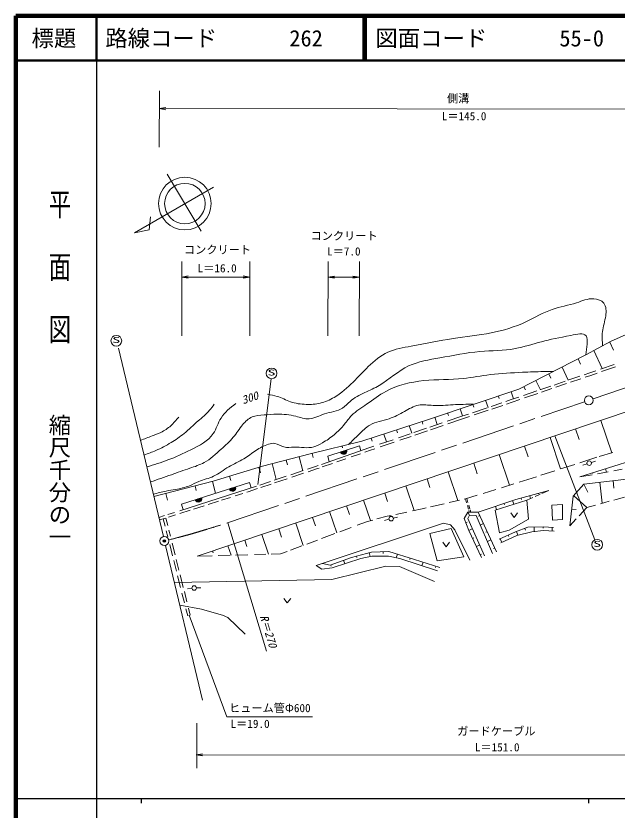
# Model space of a CAD drawing. Units: millimetres, scale not verified. Extents: x 40000 to 680000, y 20000 to 380000.
# Drawn here: x 40000 to 174428, y 202409 to 380000 of the extents above; entities that cross this region are included whole.
import ezdxf
from ezdxf.enums import TextEntityAlignment as Align

# ---------------------------------------------------------------- set-up
doc = ezdxf.new("R2010")
doc.units = ezdxf.units.MM
doc.header["$LTSCALE"] = 1000
doc.header["$PDMODE"] = 32
doc.header["$PDSIZE"] = 500
doc.linetypes.add('CHAIN', pattern=[18.5, 12, -1.5, 3.5, -1.5])
for name, color, linetype, lineweight in [('M-BGD', 7, 'Continuous', 13), ('M-BMK', 2, 'CHAIN', 13), ('M-BMK-SRVR', 3, 'Continuous', 13), ('M-STR-STR3', 7, 'Continuous', 13), ('M-STR-STRC', 7, 'Continuous', 13), ('M-TTL', 2, 'Continuous', 140), ('M-TTL-BAND', 7, 'Continuous', 25), ('M-TTL-LINE', 7, 'Continuous', 50), ('M-TTL-TXT', 7, 'Continuous', 13)]:
    doc.layers.add(name, color=color, linetype=linetype, lineweight=lineweight)
doc.layers.add('レイヤ7', color=6, linetype='Continuous')
doc.styles.add('@ＭＳ ゴシック', font='')
doc.styles.add('ＭＳ ゴシック', font='')
doc.styles.get('@ＭＳ ゴシック').set_extended_font_data('@MS Gothic')
doc.styles.get('ＭＳ ゴシック').set_extended_font_data('MS Gothic')

# ---------------------------------------------------------------- blocks, each defined once
blk = doc.blocks.new('open_arrow')
at = {"color": 0, "linetype": 'Continuous', "lineweight": -2}
blk.add_lwpolyline([(7.5, 1.25), (0, 0), (7.5, -1.25)], dxfattribs=at)

msp = doc.modelspace()

# ---------------------------------------------------------------- linework, layer by layer
at = {"layer": 'M-BGD'}
for p, q in [((172973, 307188), (190961, 315374)), ((167468, 304224), (172973, 307188)), ((172764, 307075), (173586, 305269)), ((152456, 296524), (167468, 304224)), ((169234, 305175), (171076, 301128)), ((165688, 303311), (166237, 302105)), ((170728, 301008), (173756, 302049)), ((162125, 301483), (163471, 298525)), ((167039, 299743), (168330, 300184)), ((168330, 300184), (169658, 300640)), ((170970, 300457), (174032, 301509)), ((157272, 296410), (156222, 298456)), ((159185, 299976), (159619, 299023)), ((163661, 298590), (166079, 299415)), ((164038, 298085), (166289, 298853)), ((167300, 299198), (168524, 299616)), ((168524, 299616), (169953, 300107)), ((153553, 297087), (153921, 296370)), ((157336, 296431), (159586, 297199)), ((157515, 295858), (159822, 296646)), ((160360, 297463), (162829, 298306)), ((160713, 296950), (163113, 297769)), ((132459, 289858), (152456, 296524)), ((147885, 295000), (148077, 294423)), ((150731, 295949), (151261, 294358)), ((153507, 295124), (156472, 296136)), ((153752, 294574), (156673, 295571)), ((80503, 259182), (182185, 293367)), ((142192, 293103), (142387, 292519)), ((145038, 294051), (145574, 292445)), ((146238, 292668), (148665, 293483)), ((149584, 293792), (150760, 294187)), ((149726, 293207), (150953, 293619)), ((150760, 294187), (152438, 294759)), ((150953, 293619), (152691, 294212)), ((139346, 292154), (139886, 290535)), ((142096, 291277), (145354, 292371)), ((142433, 290758), (145590, 291818)), ((146389, 292086), (148855, 292914)), ((117375, 284893), (132459, 289858)), ((134207, 288600), (133654, 290257)), ((136450, 289365), (139689, 290469)), ((136500, 291205), (136697, 290614)), ((136586, 288777), (139882, 289901)), ((139689, 290469), (141179, 290969)), ((139882, 289901), (141438, 290423)), ((173233, 282322), (170806, 289542)), ((127955, 288376), (128520, 286661)), ((129011, 286828), (131802, 287780)), ((130805, 289314), (131004, 288708)), ((132543, 288033), (135317, 288978)), ((132714, 287457), (135540, 288421)), ((122840, 284724), (122256, 286500)), ((125106, 287438), (125314, 286804)), ((125563, 285653), (128157, 286537)), ((125826, 285109), (128389, 285982)), ((129217, 286264), (132000, 287213)), ((165119, 287630), (165915, 285260)), ((105774, 282040), (117375, 284893)), ((119406, 285562), (119624, 284900)), ((121300, 284199), (124328, 285231)), ((121424, 283608), (124575, 284682)), ((159431, 285718), (161793, 278692)), ((108301, 279701), (119112, 283453)), ((109756, 281588), (116808, 283877)), ((113061, 283420), (112966, 283808)), ((116808, 283877), (117158, 282775)), ((117988, 282428), (119307, 282886)), ((119112, 283453), (120068, 283779)), ((119307, 282886), (120281, 283218)), ((153744, 283806), (154541, 281436)), ((170392, 281453), (173506, 282405)), ((95128, 279321), (105774, 282040)), ((100456, 280682), (100737, 279581)), ((104160, 278302), (103363, 281424)), ((106271, 282162), (106498, 281270)), ((110062, 280312), (109756, 281588)), ((111766, 280268), (113803, 280975)), ((114932, 281367), (117037, 282098)), ((148057, 281894), (150353, 275066)), ((166097, 280074), (169890, 281292)), ((84093, 275926), (95128, 279321)), ((94309, 279070), (94701, 277811)), ((98217, 276320), (97308, 279878)), ((105170, 278639), (107018, 279255)), ((107018, 279255), (107570, 279447)), ((107211, 278687), (107829, 278902)), ((108518, 279141), (110777, 279925)), ((142370, 279982), (143166, 277612)), ((161793, 278692), (164979, 279715)), ((166120, 276902), (177524, 280541)), ((167711, 279848), (166761, 279539)), ((168672, 280137), (169632, 280416)), ((88040, 276095), (87746, 277050)), ((97764, 276169), (100441, 277062)), ((101485, 277410), (104245, 278330)), ((101665, 276838), (104334, 277728)), ((105332, 278060), (107211, 278687)), ((136683, 278070), (138851, 271619)), ((157360, 277269), (160470, 278267)), ((166120, 276902), (168847, 277396)), ((166965, 275309), (188536, 277829)), ((168949, 277805), (168993, 277670)), ((170050, 277614), (172439, 278047)), ((172044, 277976), (171807, 278717)), ((173671, 278271), (175583, 278617)), ((70871, 272499), (84093, 275926)), ((77028, 270828), (92223, 275682)), ((84612, 273251), (83931, 275877)), ((92223, 275682), (92607, 274449)), ((94514, 275085), (96902, 275881)), ((94740, 274528), (97081, 275309)), ((97844, 275563), (100676, 276508)), ((131943, 276476), (132581, 274580)), ((148543, 274502), (151369, 275383)), ((152548, 275750), (155423, 276647)), ((155423, 276647), (156388, 276956)), ((164565, 272624), (166965, 275309)), ((166965, 275309), (167879, 273527)), ((171095, 271023), (170545, 275727)), ((173525, 276075), (173719, 274417)), ((76642, 269345), (91735, 274158)), ((80082, 274887), (80340, 273889)), ((91672, 273508), (91921, 273588)), ((91735, 274158), (93788, 274843)), ((91921, 273588), (94041, 274295)), ((127204, 274883), (129048, 269399)), ((144499, 273241), (147308, 274117)), ((151779, 271876), (159163, 273882)), ((159163, 273882), (157616, 273204)), ((73908, 271737), (73532, 273189)), ((86002, 271700), (87951, 272322)), ((89027, 272665), (90742, 273212)), ((122465, 273289), (123102, 271394)), ((140264, 271944), (140538, 272006)), ((140533, 272005), (140785, 271129)), ((140538, 272006), (143116, 272810)), ((140820, 272094), (141088, 271157)), ((143351, 269051), (151779, 271876)), ((147154, 269495), (154240, 271724)), ((152949, 272194), (153058, 271871)), ((155587, 272315), (154240, 271724)), ((154240, 271724), (154608, 267474)), ((155057, 272083), (154884, 272719)), ((157227, 273033), (156097, 272538)), ((156814, 273244), (156846, 273125)), ((163832, 265944), (164565, 272624)), ((167686, 270079), (164687, 272760)), ((173672, 271736), (174223, 271888)), ((174223, 271888), (176054, 272384)), ((77376, 269579), (77028, 270828)), ((79739, 269703), (82109, 270459)), ((82976, 270735), (85273, 271468)), ((113934, 270421), (114571, 268526)), ((117725, 271696), (119259, 267135)), ((130809, 269772), (131763, 269991)), ((132716, 270210), (135795, 270917)), ((136867, 271163), (139198, 271699)), ((140969, 270485), (141202, 269674)), ((141251, 270591), (141484, 269777)), ((147490, 269601), (147238, 270354)), ((149134, 270990), (149241, 270672)), ((151307, 270802), (151031, 271625)), ((159799, 270628), (162252, 270755)), ((159956, 267207), (159799, 270628)), ((162252, 270755), (162248, 267366)), ((165933, 268199), (167686, 270079)), ((167686, 270079), (169610, 270612)), ((170749, 270927), (172657, 271455)), ((71976, 267857), (73203, 268249)), ((73988, 268499), (75429, 268958)), ((74086, 267900), (75681, 268409)), ((76666, 268723), (78962, 269455)), ((110142, 269147), (111738, 264400)), ((122993, 268117), (123930, 268316)), ((124949, 268531), (127449, 269061)), ((128683, 269322), (130809, 269772)), ((140218, 267638), (141039, 269054)), ((141016, 267624), (141427, 268353)), ((141039, 269054), (143351, 269051)), ((141039, 269054), (141427, 268353)), ((141290, 269367), (141361, 269120)), ((141427, 268353), (142931, 268260)), ((141559, 269518), (141692, 269053)), ((142931, 268260), (146569, 259823)), ((143351, 269051), (147443, 260174)), ((143705, 268283), (143431, 268160)), ((148118, 264423), (147154, 269495)), ((150673, 268870), (151422, 267870)), ((151422, 267870), (152173, 268869)), ((165242, 269622), (164248, 269731)), ((72159, 267286), (73402, 267682)), ((72955, 267540), (73375, 265869)), ((73527, 267722), (73953, 266028)), ((102560, 266597), (104240, 261599)), ((106351, 267872), (106988, 265976)), ((107141, 257117), (135617, 266576)), ((116279, 266096), (118585, 266958)), ((118585, 266958), (119777, 267271)), ((120670, 267506), (122993, 268117)), ((123418, 267433), (122448, 267174)), ((124379, 267692), (125349, 267941)), ((135617, 266576), (137176, 266231)), ((141259, 264952), (140218, 267638)), ((140605, 266638), (140879, 266761)), ((144768, 259255), (141016, 267624)), ((143840, 266152), (144542, 266467)), ((154608, 267474), (150281, 265018)), ((162248, 267366), (159956, 267207)), ((163832, 265944), (165304, 267524)), ((73627, 264864), (73964, 263526)), ((74208, 265017), (74543, 263686)), ((98768, 265323), (99405, 263427)), ((112398, 264646), (114950, 265600)), ((132548, 264280), (137307, 265359)), ((137176, 266231), (138126, 265067)), ((137307, 265359), (140129, 259012)), ((138126, 265067), (141502, 258297)), ((141259, 264952), (142054, 265309)), ((144086, 258910), (141259, 264952)), ((145379, 264650), (145106, 264528)), ((151691, 264665), (148074, 262958)), ((150281, 265018), (148118, 264423)), ((154500, 265663), (151691, 264665)), ((151895, 264738), (152219, 263881)), ((153780, 265407), (153914, 265013)), ((157954, 265756), (154500, 265663)), ((155338, 264597), (157985, 264917)), ((155903, 264665), (155875, 265700)), ((157874, 265762), (157883, 265438)), ((160181, 265593), (157954, 265756)), ((157985, 264917), (160341, 264786)), ((159878, 265615), (159900, 264810)), ((94977, 264048), (96462, 259631)), ((108351, 263134), (111324, 264245)), ((134181, 258146), (132548, 264280)), ((142106, 263141), (142380, 263263)), ((148268, 263050), (148639, 262265)), ((148396, 262151), (151981, 263826)), ((150217, 263608), (150077, 263904)), ((151981, 263826), (155338, 264597)), ((74407, 261766), (75032, 259278)), ((74932, 262136), (75602, 259474)), ((87394, 261499), (88101, 259396)), ((91185, 262773), (91663, 261351)), ((101368, 260526), (103920, 261479)), ((105017, 261889), (107414, 262785)), ((135486, 262295), (136235, 261294)), ((136235, 261294), (136986, 262293)), ((142954, 261329), (143691, 261659)), ((146217, 262834), (145424, 262479)), ((83981, 260351), (84121, 259935)), ((85231, 259315), (87927, 259391)), ((89098, 259424), (91879, 259502)), ((93371, 259544), (95908, 259615)), ((97057, 259648), (99176, 259707)), ((99176, 259707), (100627, 260249)), ((115043, 258923), (119518, 260111)), ((119248, 259142), (119026, 259981)), ((119518, 260111), (123396, 260273)), ((122119, 259820), (122102, 260219)), ((123396, 260273), (129127, 258411)), ((125061, 258829), (125327, 259646)), ((143802, 259517), (144076, 259640)), ((147054, 261018), (146780, 260895)), ((75288, 258260), (75896, 255845)), ((75858, 258455), (76462, 256055)), ((80503, 259182), (83923, 259278)), ((108523, 257576), (110302, 257172)), ((110302, 257172), (115043, 258923)), ((110708, 256558), (117107, 258666)), ((113540, 257491), (113255, 258262)), ((116126, 259211), (116203, 258921)), ((117107, 258666), (119592, 259218)), ((119592, 259218), (123345, 259188)), ((123345, 259188), (125882, 258657)), ((125882, 258657), (134284, 255899)), ((128180, 258719), (128087, 258434)), ((129127, 258411), (134759, 256682)), ((131043, 257823), (130791, 257046)), ((140129, 259012), (134181, 258146)), ((107141, 257117), (108435, 256322)), ((108435, 256322), (110708, 256558)), ((110446, 257225), (110487, 256920)), ((110632, 253985), (122718, 256993)), ((122718, 256993), (125738, 256849)), ((125738, 256849), (133603, 253539)), ((133911, 256943), (133819, 256657)), ((75435, 253338), (110632, 253985)), ((76156, 254811), (76820, 252171)), ((76725, 255007), (77426, 252222)), ((77133, 250927), (77687, 248723)), ((77664, 251276), (78245, 248963)), ((79363, 252009), (78372, 251890)), ((80363, 252088), (81363, 252127)), ((99939, 249763), (100688, 248762)), ((100688, 248762), (101439, 249761)), ((76645, 248258), (81511, 247322)), ((78018, 247407), (78410, 245849)), ((78591, 247588), (78992, 245995)), ((81511, 247322), (84366, 246540)), ((84366, 246540), (86160, 246019)), ((86160, 246019), (87364, 245498)), ((87364, 245498), (91302, 241717))]:
    msp.add_line(p, q, dxfattribs=at)
for centre in [(168193, 279995), (123902, 267565), (79863, 252069)]:
    msp.add_circle(centre, 500, dxfattribs=at)
for centre, radius, start, end in [((113282, 282733), 750, 197.98367, 17.98367), ((113282, 282733), 700, 197.98367, 17.98367), ((113282, 282733), 650, 197.98367, 17.98367), ((113282, 282733), 600, 197.98367, 17.98367), ((113282, 282733), 550, 197.98367, 17.98367), ((113282, 282733), 500, 197.98367, 17.98367), ((113282, 282733), 450, 197.98367, 17.98367), ((113282, 282733), 400, 197.98367, 17.98367), ((113282, 282733), 350, 197.98367, 17.98367), ((113282, 282733), 300, 197.98367, 17.98367), ((113282, 282733), 250, 197.98367, 17.98367), ((113282, 282733), 200, 197.98367, 17.98367), ((113282, 282733), 150, 197.98367, 17.98367), ((113282, 282733), 100, 197.98367, 17.98367), ((113282, 282733), 50, 197.98367, 17.98367), ((88424, 274469), 750, 197.7169, 17.7169), ((88424, 274469), 700, 197.7169, 17.7169), ((88424, 274469), 650, 197.7169, 17.7169), ((88424, 274469), 600, 197.7169, 17.7169), ((88424, 274469), 550, 197.7169, 17.7169), ((88424, 274469), 500, 197.7169, 17.7169), ((88424, 274469), 450, 197.7169, 17.7169), ((88424, 274469), 400, 197.7169, 17.7169), ((88424, 274469), 350, 197.7169, 17.7169), ((88424, 274469), 300, 197.7169, 17.7169), ((88424, 274469), 250, 197.7169, 17.7169), ((88424, 274469), 200, 197.7169, 17.7169), ((88424, 274469), 150, 197.7169, 17.7169), ((88424, 274469), 100, 197.7169, 17.7169), ((88424, 274469), 50, 197.7169, 17.7169), ((80827, 272042), 750, 197.7169, 17.7169), ((80827, 272042), 700, 197.7169, 17.7169), ((80827, 272042), 650, 197.7169, 17.7169), ((80827, 272042), 600, 197.7169, 17.7169), ((80827, 272042), 550, 197.7169, 17.7169), ((80827, 272042), 500, 197.7169, 17.7169), ((80827, 272042), 450, 197.7169, 17.7169), ((80827, 272042), 400, 197.7169, 17.7169), ((80827, 272042), 350, 197.7169, 17.7169), ((80827, 272042), 300, 197.7169, 17.7169), ((80827, 272042), 250, 197.7169, 17.7169), ((80827, 272042), 200, 197.7169, 17.7169), ((80827, 272042), 150, 197.7169, 17.7169), ((80827, 272042), 100, 197.7169, 17.7169), ((80827, 272042), 50, 197.7169, 17.7169)]:
    msp.add_arc(centre, radius, start, end, dxfattribs=at)
for points, knots in [([(96292, 295381), (97002, 295261), (97711, 295142), (98391, 294929), (99415, 294609), (100372, 294080), (101389, 293726), (102515, 293335), (103713, 293158), (104913, 293123), (105975, 293092), (107038, 293171), (108062, 293420), (109140, 293681), (110176, 294130), (111138, 294691), (112726, 295616), (114116, 296846), (115416, 298136), (116557, 299270), (117629, 300450), (118793, 301582), (120100, 302851), (121522, 304057), (123146, 304801), (124771, 305546), (126597, 305828), (128396, 306146), (131560, 306705), (134641, 307379), (137770, 307861), (140584, 308294), (143438, 308572), (146245, 309127), (148925, 309656), (151564, 310437), (154045, 311593), (156009, 312508), (157875, 313657), (159897, 314361), (161670, 314979), (163563, 315255), (165372, 315855), (166625, 316271), (167837, 316841), (169197, 316751), (170046, 316695), (170952, 316382), (171446, 315774), (172027, 315059), (172038, 313938), (171893, 312924), (171711, 311659), (171285, 310563), (171139, 309401), (171011, 308377), (171100, 307303), (171189, 306228)], [0, 0, 0, 0, 1, 1, 1, 2, 2, 2, 3, 3, 3, 4, 4, 4, 5, 5, 5, 6, 6, 6, 7, 7, 7, 8, 8, 8, 9, 9, 9, 10, 10, 10, 11, 11, 11, 12, 12, 12, 13, 13, 13, 14, 14, 14, 15, 15, 15, 16, 16, 16, 17, 17, 17, 18, 18, 18, 19, 19, 19, 19]), ([(70084, 275800), (71647, 276328), (73210, 276856), (74763, 277399), (76144, 277882), (77518, 278376), (78912, 278854), (79998, 279226), (81096, 279588), (82088, 280131), (83494, 280900), (84687, 282031), (85906, 283122), (86858, 283975), (87826, 284802), (88619, 285769), (89351, 286662), (89933, 287674), (90695, 288590), (91292, 289307), (92000, 289964), (92829, 290316), (93641, 290660), (94570, 290710), (95479, 290774), (96473, 290844), (97444, 290931), (98417, 290943), (99796, 290961), (101181, 290828), (102564, 290478), (103574, 290223), (104584, 289852), (105558, 289899), (106717, 289955), (107826, 290602), (109016, 290990), (110408, 291444), (111909, 291543), (113049, 292311), (113652, 292717), (114154, 293310), (114721, 293807), (115688, 294653), (116846, 295220), (118007, 295762), (119101, 296273), (120198, 296762), (121234, 297371), (123500, 298704), (125473, 300611), (127812, 301728), (129956, 302752), (132407, 303111), (134813, 303535), (137826, 304066), (140768, 304698), (143757, 304952), (146376, 305174), (149032, 305107), (151664, 305592), (153667, 305961), (155655, 306649), (157498, 307141), (159562, 307693), (161444, 307998), (164109, 308560), (165439, 308840), (166963, 309185), (167479, 308427), (167761, 308012), (167741, 307267), (167697, 306594), (167641, 305728), (167544, 304981), (167448, 304233)], [0, 0, 0, 0, 1, 1, 1, 2, 2, 2, 3, 3, 3, 4, 4, 4, 5, 5, 5, 6, 6, 6, 7, 7, 7, 8, 8, 8, 9, 9, 9, 10, 10, 10, 11, 11, 11, 12, 12, 12, 13, 13, 13, 14, 14, 14, 15, 15, 15, 16, 16, 16, 17, 17, 17, 18, 18, 18, 19, 19, 19, 20, 20, 20, 21, 21, 21, 22, 22, 22, 23, 23, 23, 24, 24, 24, 25, 25, 25, 25]), ([(70745, 273028), (71689, 273300), (72633, 273573), (73593, 273761), (74299, 273899), (75014, 273991), (75726, 274114), (76775, 274296), (77818, 274547), (78799, 274949), (79503, 275237), (80175, 275602), (80882, 275886), (81967, 276321), (83134, 276564), (84184, 277051), (85388, 277609), (86438, 278489), (87589, 279180), (88686, 279839), (89875, 280326), (90967, 280979), (91906, 281540), (92773, 282224), (93686, 282830), (94553, 283405), (95460, 283911), (96480, 284224), (96957, 284369), (97458, 284473), (97928, 284400), (98623, 284292), (99252, 283797), (99933, 283611), (100639, 283418), (101403, 283557), (102167, 283583), (103682, 283634), (105203, 283240), (106595, 283610), (107270, 283790), (107914, 284149), (108538, 284522), (109468, 285079), (110352, 285667), (111168, 286348), (112001, 287044), (112763, 287837), (113455, 288688), (113988, 289342), (114479, 290030), (115057, 290628), (116031, 291636), (117254, 292390), (118430, 293196), (119859, 294175), (121219, 295232), (122718, 296048), (125291, 297449), (128270, 298139), (131232, 298438), (134184, 298736), (137118, 298647), (140031, 298943), (142052, 299149), (144063, 299542), (146087, 299794), (148475, 300092), (150882, 300195), (153286, 300301), (154848, 300369), (156408, 300439), (157970, 300467), (158709, 300481), (159448, 300485), (160187, 300490)], [0, 0, 0, 0, 1, 1, 1, 2, 2, 2, 3, 3, 3, 4, 4, 4, 5, 5, 5, 6, 6, 6, 7, 7, 7, 8, 8, 8, 9, 9, 9, 10, 10, 10, 11, 11, 11, 12, 12, 12, 13, 13, 13, 14, 14, 14, 15, 15, 15, 16, 16, 16, 17, 17, 17, 18, 18, 18, 19, 19, 19, 20, 20, 20, 21, 21, 21, 22, 22, 22, 23, 23, 23, 24, 24, 24, 25, 25, 25, 25]), ([(68652, 281811), (69547, 282133), (70441, 282454), (71313, 282830), (72479, 283333), (73605, 283932), (74694, 284593), (75702, 285205), (76678, 285871), (77589, 286613), (78679, 287500), (79677, 288494), (80741, 289425), (81621, 290196), (82546, 290924), (83303, 291804), (83671, 292232), (84000, 292696), (84329, 293160)], [0, 0, 0, 0, 1, 1, 1, 2, 2, 2, 3, 3, 3, 4, 4, 4, 5, 5, 5, 6, 6, 6, 6]), ([(69285, 279156), (70876, 279643), (72468, 280131), (74007, 280707), (75733, 281354), (77392, 282114), (79108, 282952), (81025, 283888), (83012, 284922), (84136, 286621), (84832, 287673), (85198, 288981), (85864, 290068), (86671, 291383), (87919, 292373), (89167, 293364)], [0, 0, 0, 0, 1, 1, 1, 2, 2, 2, 3, 3, 3, 4, 4, 4, 5, 5, 5, 5]), ([(142336, 293151), (140801, 293150), (139265, 293149), (137739, 293062), (136259, 292977), (134787, 292812), (133283, 292895), (132185, 292955), (131069, 293149), (130027, 292955), (128923, 292750), (127902, 292111), (126883, 291530), (125768, 290894), (124656, 290328), (123454, 289934), (122019, 289464), (120457, 289241), (119168, 288510), (118231, 287979), (117438, 287179), (116652, 286399), (115886, 285638), (115128, 284896), (114369, 284154)], [0, 0, 0, 0, 1, 1, 1, 2, 2, 2, 3, 3, 3, 4, 4, 4, 5, 5, 5, 6, 6, 6, 7, 7, 7, 8, 8, 8, 8]), ([(67875, 285072), (68730, 285414), (69585, 285756), (70445, 286082), (71100, 286331), (71759, 286570), (72392, 286874), (73205, 287264), (73976, 287758), (74646, 288356), (75299, 288939), (75857, 289620), (76415, 290300)], [0, 0, 0, 0, 1, 1, 1, 2, 2, 2, 3, 3, 3, 4, 4, 4, 4])]:
    msp.add_open_spline(points, degree=3, knots=knots, dxfattribs=at)
at = {"layer": 'M-BMK'}
for p, q in [((169045, 294364), (202889, 305840)), ((87346, 266660), (167132, 293715))]:
    msp.add_line(p, q, dxfattribs=at)
msp.add_open_spline([(74199, 262826), (75584, 263184), (76969, 263542), (78347, 263924), (79958, 264371), (81559, 264853), (83157, 265346), (84555, 265778), (85950, 266219), (87346, 266660)], degree=3, knots=[0, 0, 0, 0, 1, 1, 1, 2, 2, 2, 3, 3, 3, 3], dxfattribs=at)
at = {"layer": 'M-BMK-SRVR'}
for p, q in [((81433, 331843), (73813, 344581)), ((84221, 341702), (66539, 331521)), ((69770, 332159), (70106, 335100)), ((66539, 331521), (69770, 332159)), ((62953, 305736), (72997, 263575)), ((73468, 261597), (81711, 226991))]:
    msp.add_line(p, q, dxfattribs=at)
for centre, radius in [((77782, 338025), 5885), ((77782, 338025), 4520), ((168101, 294036), 1000), ((73210, 262597), 1000)]:
    msp.add_circle(centre, radius, dxfattribs=at)
at = {"layer": 'M-STR-STR3'}
for p, q in [((72061, 350641), (72074, 363235)), ((72070, 359254), (211845, 359111)), ((77085, 308468), (77102, 325116)), ((92288, 308452), (92305, 325101)), ((109773, 308434), (109790, 325083)), ((116781, 308427), (116798, 325076)), ((77098, 321611), (92301, 321595)), ((109787, 321577), (116794, 321570)), ((78719, 245987), (87140, 223260)), ((87140, 223260), (106311, 223239)), ((80455, 211816), (80465, 221876)), ((219599, 214648), (80308, 214791))]:
    msp.add_line(p, q, dxfattribs=at)
at = {"layer": 'M-STR-STRC'}
for p, q in [((97050, 298870), (94063, 275186)), ((169472, 262835), (160523, 286085))]:
    msp.add_line(p, q, dxfattribs=at)
for centre in [(62466, 307353), (97174, 300064), (169985, 261750)]:
    msp.add_circle(centre, 1200, dxfattribs=at)
at = {"layer": 'M-TTL'}
for p, q in [((40000, 380000), (40000, 20000)), ((680000, 380000), (40000, 380000))]:
    msp.add_line(p, q, dxfattribs=at)
at = {"layer": 'M-TTL-BAND'}
for p, q in [((58000, 370000), (58000, 20000)), ((40000, 205000), (579000, 205000)), ((68000, 205000), (68000, 204000)), ((168000, 205000), (168000, 204000))]:
    msp.add_line(p, q, dxfattribs=at)
at = {"layer": 'M-TTL-LINE'}
for p, q in [((58000, 380000), (58000, 370000)), ((117750, 380000), (117750, 370000)), ((118250, 380000), (118250, 370000)), ((40000, 370000), (680000, 370000))]:
    msp.add_line(p, q, dxfattribs=at)
at = {"layer": 'M-TTL-TXT'}
msp.add_line((87355, 266652), (96030, 237925), dxfattribs=at)
at = {"layer": 'レイヤ7'}
msp.add_point((73208, 262559), dxfattribs=at)

# ---------------------------------------------------------------- block references
at = {"layer": 'M-STR-STR3', "xscale": 193, "yscale": 193}
for p, rotation in [((72070, 359254), 359.9), ((77098, 321611), 359.9), ((92301, 321595), 179.9), ((109787, 321577), 359.9), ((116794, 321570), 179.9), ((80308, 214791), 359.9)]:
    msp.add_blockref('open_arrow', p, dxfattribs=dict(at, rotation=rotation))

# ---------------------------------------------------------------- texts
at = {"layer": 'M-BGD', "style": 'ＭＳ ゴシック', "oblique": 15}
msp.add_text('300', height=1833, rotation=18.591, dxfattribs=at).set_placement((91002, 292626), align=Align.BOTTOM_LEFT)
at = {"layer": 'M-STR-STR3', "style": 'ＭＳ ゴシック'}
for s, p in [('側溝', (136404, 360081)), ('L＝145.0', (135220, 356121)), ('コンクリート', (105888, 329349)), ('コンクリート', (77581, 326259)), ('L＝7.0', (109577, 325879)), ('L＝16.0', (80634, 322110)), ('ヒューム管Φ600', (87653, 223781)), ('L＝19.0', (88000, 220252)), ('ガードケーブル', (138673, 218600)), ('L＝151.0', (142619, 215006))]:
    msp.add_text(s, height=1833, rotation=359.941, dxfattribs=at).set_placement(p, align=Align.BOTTOM_LEFT)
at = {"layer": 'M-STR-STRC', "style": 'ＭＳ ゴシック', "width": 2}
for p in [(61546, 306491), (96254, 299202), (169066, 260888)]:
    msp.add_text('S', height=1320, rotation=359.941, dxfattribs=at).set_placement(p, align=Align.BOTTOM_LEFT)
at = {"layer": 'M-TTL-BAND', "style": '@ＭＳ ゴシック', "width": 1.4}
msp.add_text('平  面  図', height=3666, rotation=270, dxfattribs=at).set_placement((49777, 306475), align=Align.MIDDLE_RIGHT)
at = {"layer": 'M-TTL-BAND', "style": '@ＭＳ ゴシック'}
msp.add_text('縮尺千分の一', height=3666, rotation=270, dxfattribs=at).set_placement((49777, 261030), align=Align.MIDDLE_RIGHT)
at = {"layer": 'M-TTL-TXT', "style": 'ＭＳ ゴシック'}
msp.add_text('標題', height=3666, dxfattribs=at).set_placement((48500, 375000), align=Align.MIDDLE_CENTER)
for s, p in [('路線コード', (60000, 375000)), ('262', (101142, 375000)), ('図面コード', (120380, 375000)), ('55-0', (161521, 375000))]:
    msp.add_text(s, height=3666, dxfattribs=at).set_placement(p, align=Align.MIDDLE_LEFT)
at = {"layer": 'M-TTL-TXT', "style": 'ＭＳ ゴシック', "oblique": 15}
msp.add_text('R＝270', height=1833, rotation=286.64, dxfattribs=at).set_placement((94014, 245581), align=Align.BOTTOM_LEFT)

doc.saveas('drawing.dxf')
